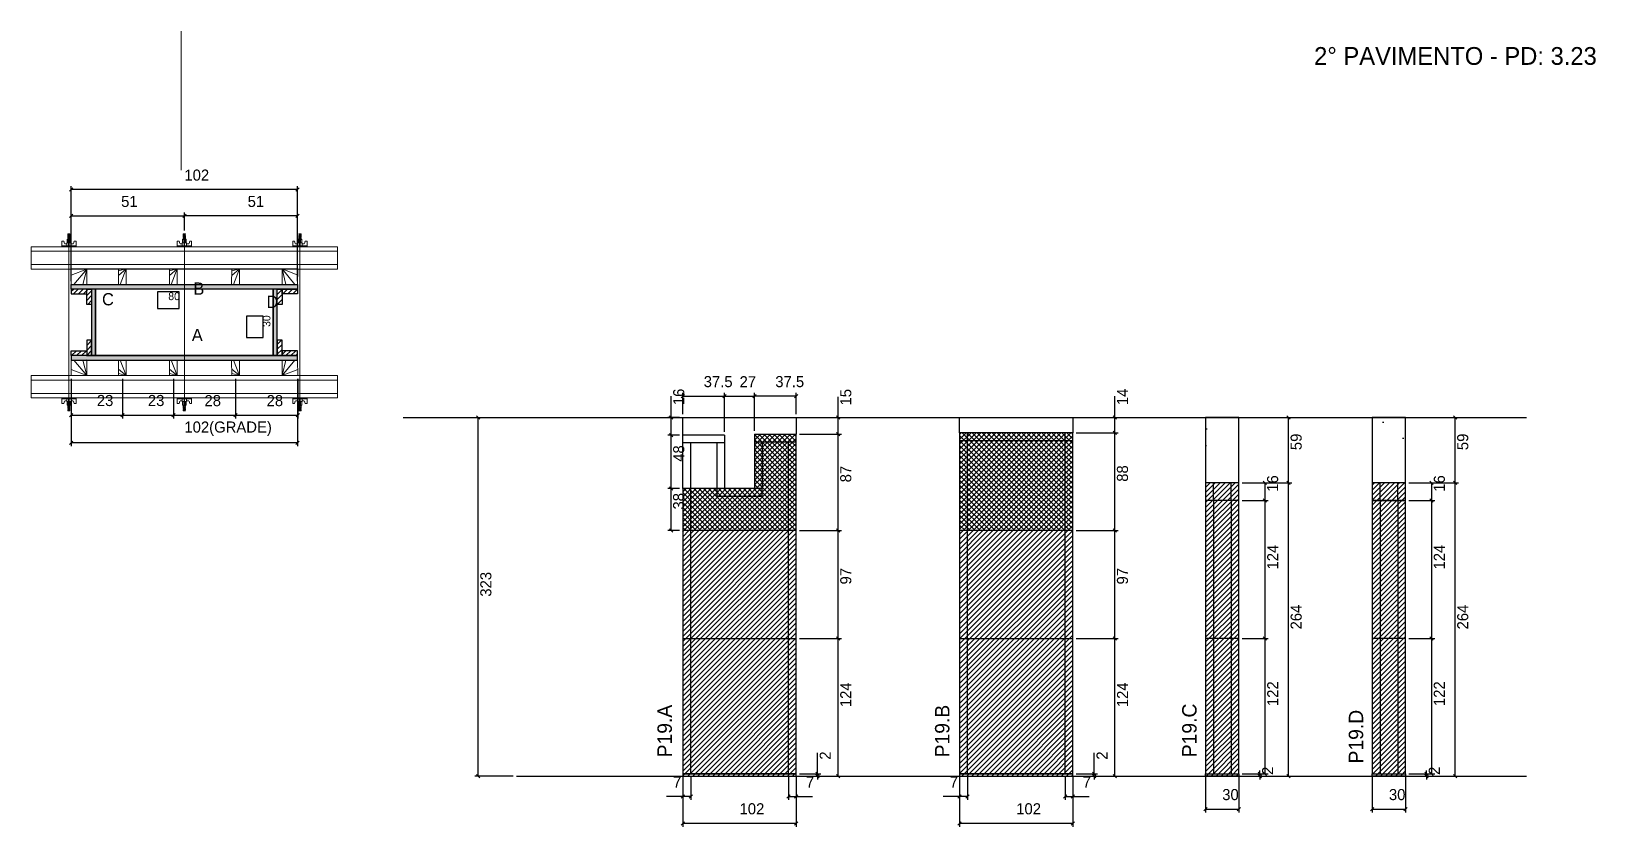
# Model space of a CAD drawing. Header units: metres. Extents: x 6638 to 8047, y 7341 to 8057.
import ezdxf

# ---------------------------------------------------------------- set-up
doc = ezdxf.new("R2010")
doc.units = ezdxf.units.M
for name, color, linetype in [('CHAPA', 7, 'Continuous'), ('COTA', 7, 'Continuous'), ('Hachura', 7, 'Continuous'), ('Madeira', 7, 'Continuous'), ('NIVEL 2° PAV.', 7, 'Continuous'), ('NOMENCLATURA', 7, 'Continuous'), ('Nível', 7, 'Continuous'), ('Painéis', 7, 'Continuous'), ('Perfil Metálico', 7, 'Continuous'), ('SARR_2.2x7', 7, 'Continuous'), ('SARRAFO', 7, 'Continuous'), ('Texto Seção', 7, 'Continuous'), ('TEXTO_GERAL', 7, 'Continuous')]:
    doc.layers.add(name, color=color, linetype=linetype)

msp = doc.modelspace()

# ---------------------------------------------------------------- hatches: boundary and pattern name
at = {"layer": 'COTA'}
h = msp.add_hatch(dxfattribs=at)
h.set_pattern_fill('AR-CONC')
h.paths.add_polyline_path([(7327, 7694.6), (7327, 7709.6), (7225, 7709.6), (7225, 7693.6), (7262.5, 7693.6), (7262.5, 7645.6), (7289.5, 7645.6), (7289.5, 7694.6), (7327, 7694.6)])
h = msp.add_hatch(dxfattribs=at)
h.set_pattern_fill('AR-CONC')
h.paths.add_polyline_path([(7695.9, 7650.6), (7725.9, 7650.6), (7725.9, 7709.6), (7695.9, 7709.6), (7695.9, 7650.6)])
h = msp.add_hatch(dxfattribs=at)
h.set_pattern_fill('AR-CONC')
h.paths.add_polyline_path([(7846.1, 7650.6), (7876.1, 7650.6), (7876.1, 7709.6), (7846.1, 7709.6), (7846.1, 7650.6)])
at = {"layer": 'Hachura'}
h = msp.add_hatch(color=7, dxfattribs=at)
h.dxf.hatch_style = 1
h.paths.add_polyline_path([(6673.8, 7825.2), (6673.8, 7829.2), (6877.8, 7829.2), (6877.8, 7825.2), (6673.8, 7825.2)])
h = msp.add_hatch(color=7, dxfattribs=at)
h.dxf.hatch_style = 1
h.paths.add_polyline_path([(6673.8, 7825.2), (6673.8, 7829.2), (6877.8, 7829.2), (6877.8, 7825.2), (6673.8, 7825.2)])
h = msp.add_hatch(dxfattribs=at)
h.set_pattern_fill('ANSI31')
h.paths.add_polyline_path([(6687.8, 7825.2), (6687.8, 7820.8), (6673.8, 7820.8), (6673.8, 7825.2), (6687.8, 7825.2)])
h = msp.add_hatch(dxfattribs=at)
h.set_pattern_fill('ANSI31')
h.paths.add_polyline_path([(6692.2, 7825.2), (6687.8, 7825.2), (6687.8, 7811.2), (6692.2, 7811.2), (6692.2, 7825.2)])
h = msp.add_hatch(color=7, dxfattribs=at)
h.dxf.hatch_style = 1
h.paths.add_polyline_path([(6695.8, 7825.2), (6692.2, 7825.2), (6692.2, 7765.2), (6695.8, 7765.2), (6695.8, 7825.2)])
h = msp.add_hatch(color=7, dxfattribs=at)
h.dxf.hatch_style = 1
h.paths.add_polyline_path([(6695.8, 7825.2), (6692.2, 7825.2), (6692.2, 7765.2), (6695.8, 7765.2), (6695.8, 7825.2)])
h = msp.add_hatch(color=7, dxfattribs=at)
h.dxf.hatch_style = 1
h.paths.add_polyline_path([(6859.4, 7825.2), (6855.8, 7825.2), (6855.8, 7765.2), (6859.4, 7765.2), (6859.4, 7825.2)])
h = msp.add_hatch(color=7, dxfattribs=at)
h.dxf.hatch_style = 1
h.paths.add_polyline_path([(6859.4, 7825.2), (6855.8, 7825.2), (6855.8, 7765.2), (6859.4, 7765.2), (6859.4, 7825.2)])
h = msp.add_hatch(dxfattribs=at)
h.set_pattern_fill('ANSI31')
h.paths.add_polyline_path([(6863.8, 7825.2), (6859.4, 7825.2), (6859.4, 7811.2), (6863.8, 7811.2), (6863.8, 7825.2)])
h = msp.add_hatch(dxfattribs=at)
h.set_pattern_fill('ANSI31')
h.paths.add_polyline_path([(6863.8, 7825.2), (6863.8, 7820.8), (6877.8, 7820.8), (6877.8, 7825.2), (6863.8, 7825.2)])
h = msp.add_hatch(dxfattribs=at)
h.set_pattern_fill('ANSI31')
h.paths.add_polyline_path([(6687.8, 7765.2), (6687.8, 7769.6), (6673.8, 7769.6), (6673.8, 7765.2), (6687.8, 7765.2)])
h = msp.add_hatch(dxfattribs=at)
h.set_pattern_fill('ANSI31')
h.paths.add_polyline_path([(6692.2, 7765.2), (6687.8, 7765.2), (6687.8, 7779.2), (6692.2, 7779.2), (6692.2, 7765.2)])
h = msp.add_hatch(dxfattribs=at)
h.set_pattern_fill('ANSI31')
h.paths.add_polyline_path([(6863.8, 7765.2), (6859.4, 7765.2), (6859.4, 7779.2), (6863.8, 7779.2), (6863.8, 7765.2)])
h = msp.add_hatch(dxfattribs=at)
h.set_pattern_fill('ANSI31')
h.paths.add_polyline_path([(6863.8, 7765.2), (6863.8, 7769.6), (6877.8, 7769.6), (6877.8, 7765.2), (6863.8, 7765.2)])
h = msp.add_hatch(color=7, dxfattribs=at)
h.dxf.hatch_style = 1
h.paths.add_polyline_path([(6673.8, 7765.2), (6673.8, 7761.2), (6877.8, 7761.2), (6877.8, 7765.2), (6673.8, 7765.2)])
h = msp.add_hatch(color=7, dxfattribs=at)
h.dxf.hatch_style = 1
h.paths.add_polyline_path([(6673.8, 7765.2), (6673.8, 7761.2), (6877.8, 7761.2), (6877.8, 7765.2), (6673.8, 7765.2)])
h = msp.add_hatch(dxfattribs=at)
h.set_pattern_fill('ANSI37')
h.paths.add_polyline_path([(7289.5, 7645.6), (7225, 7645.6), (7225, 7607.6), (7327, 7607.6), (7327, 7694.6), (7289.5, 7694.6), (7289.5, 7645.6)])
h = msp.add_hatch(dxfattribs=at)
h.set_pattern_fill('ANSI37')
h.paths.add_polyline_path([(7576.3, 7695.6), (7474.3, 7695.6), (7474.3, 7607.6), (7576.3, 7607.6), (7576.3, 7695.6)])
h = msp.add_hatch(dxfattribs=at)
h.set_pattern_fill('ANSI31')
h.paths.add_polyline_path([(7725.9, 7386.6), (7725.9, 7650.6), (7695.9, 7650.6), (7695.9, 7386.6), (7725.9, 7386.6)])
h = msp.add_hatch(dxfattribs=at)
h.set_pattern_fill('ANSI31')
h.paths.add_polyline_path([(7876.1, 7386.6), (7876.1, 7650.6), (7846.1, 7650.6), (7846.1, 7386.6), (7876.1, 7386.6)])
h = msp.add_hatch(dxfattribs=at)
h.set_pattern_fill('ANSI31')
h.paths.add_polyline_path([(7327, 7386.6), (7327, 7607.6), (7225, 7607.6), (7225, 7386.6), (7327, 7386.6)])
h = msp.add_hatch(dxfattribs=at)
h.set_pattern_fill('ANSI31')
h.paths.add_polyline_path([(7576.3, 7386.6), (7576.3, 7607.6), (7474.3, 7607.6), (7474.3, 7386.6), (7576.3, 7386.6)])

# ---------------------------------------------------------------- linework, layer by layer
at = {"layer": 'CHAPA', "color": 1, "lineweight": 25}
for points in [[(6673.8, 7825.2), (6673.8, 7829.2), (6877.8, 7829.2), (6877.8, 7825.2)], [(6673.8, 7825.2), (6673.8, 7829.2), (6877.8, 7829.2), (6877.8, 7825.2)], [(6695.8, 7825.2), (6692.2, 7825.2), (6692.2, 7765.2), (6695.8, 7765.2)], [(6695.8, 7825.2), (6692.2, 7825.2), (6692.2, 7765.2), (6695.8, 7765.2)], [(6859.4, 7825.2), (6855.8, 7825.2), (6855.8, 7765.2), (6859.4, 7765.2)], [(6859.4, 7825.2), (6855.8, 7825.2), (6855.8, 7765.2), (6859.4, 7765.2)], [(6673.8, 7765.2), (6673.8, 7761.2), (6877.8, 7761.2), (6877.8, 7765.2)], [(6673.8, 7765.2), (6673.8, 7761.2), (6877.8, 7761.2), (6877.8, 7765.2)]]:
    msp.add_lwpolyline(points, close=True, dxfattribs=at)
at = {"layer": 'COTA', "color": 0, "lineweight": 25}
for p, q in [((6675.3, 7916.2), (6672.3, 7913.2)), ((6876.3, 7913.2), (6879.3, 7916.2)), ((6675.3, 7892.5), (6672.3, 7889.5)), ((6777.3, 7892.5), (6774.3, 7889.5)), ((6774.3, 7889.5), (6777.3, 7892.5)), ((6876.3, 7889.5), (6879.3, 7892.5)), ((7226.5, 7730.1), (7223.5, 7727.1)), ((7261, 7727.1), (7264, 7730.1)), ((7264, 7730.1), (7261, 7727.1)), ((7291, 7730.1), (7288, 7727.1)), ((7288, 7727.1), (7291, 7730.1)), ((7325.5, 7727.1), (7328.5, 7730.1)), ((6675.4, 7713.1), (6672.4, 7710.1)), ((6718.4, 7710.1), (6721.4, 7713.1)), ((6721.4, 7713.1), (6718.4, 7710.1)), ((6764.4, 7710.1), (6767.4, 7713.1)), ((6767.4, 7713.1), (6764.4, 7710.1)), ((6820.4, 7710.1), (6823.4, 7713.1)), ((6823.4, 7713.1), (6820.4, 7710.1)), ((6876.4, 7710.1), (6879.4, 7713.1)), ((7215.8, 7708.1), (7212.8, 7711.1)), ((7366.3, 7708.1), (7363.3, 7711.1)), ((7615.6, 7708.1), (7612.6, 7711.1)), ((7772.1, 7708.1), (7769.1, 7711.1)), ((7922.2, 7708.1), (7919.2, 7711.1)), ((7615.6, 7694.1), (7612.6, 7697.1)), ((7612.6, 7697.1), (7615.6, 7694.1)), ((6675.3, 7688.2), (6672.3, 7685.2)), ((6876.3, 7685.2), (6879.3, 7688.2)), ((7215.8, 7692.1), (7212.8, 7695.1)), ((7212.8, 7695.1), (7215.8, 7692.1)), ((7363.3, 7696.1), (7366.3, 7693.1)), ((7366.3, 7693.1), (7363.3, 7696.1)), ((7215.8, 7644.1), (7212.8, 7647.1)), ((7212.8, 7647.1), (7215.8, 7644.1)), ((7750.9, 7649.1), (7747.9, 7652.1)), ((7772.1, 7649.1), (7769.1, 7652.1)), ((7769.1, 7652.1), (7772.1, 7649.1)), ((7901.1, 7649.1), (7898.1, 7652.1)), ((7922.2, 7649.1), (7919.2, 7652.1)), ((7919.2, 7652.1), (7922.2, 7649.1)), ((7750.9, 7633.1), (7747.9, 7636.1)), ((7747.9, 7636.1), (7750.9, 7633.1)), ((7901.1, 7633.1), (7898.1, 7636.1)), ((7898.1, 7636.1), (7901.1, 7633.1)), ((7212.8, 7609.1), (7215.8, 7606.1)), ((7366.3, 7606.1), (7363.3, 7609.1)), ((7363.3, 7609.1), (7366.3, 7606.1)), ((7615.6, 7606.1), (7612.6, 7609.1)), ((7612.6, 7609.1), (7615.6, 7606.1)), ((7363.3, 7512.1), (7366.3, 7509.1)), ((7366.3, 7509.1), (7363.3, 7512.1)), ((7612.6, 7512.1), (7615.6, 7509.1)), ((7615.6, 7509.1), (7612.6, 7512.1)), ((7747.9, 7512.1), (7750.9, 7509.1)), ((7750.9, 7509.1), (7747.9, 7512.1)), ((7898.1, 7512.1), (7901.1, 7509.1)), ((7901.1, 7509.1), (7898.1, 7512.1)), ((7344.7, 7390.1), (7347.7, 7387.1)), ((7347.7, 7385.1), (7344.7, 7388.1)), ((7363.3, 7388.1), (7366.3, 7385.1)), ((7594.1, 7390.1), (7597.1, 7387.1)), ((7597.1, 7385.1), (7594.1, 7388.1)), ((7612.6, 7388.1), (7615.6, 7385.1)), ((7743.3, 7390.1), (7746.3, 7387.1)), ((7746.3, 7385.1), (7743.3, 7388.1)), ((7747.9, 7390.1), (7750.9, 7387.1)), ((7769.1, 7388.1), (7772.1, 7385.1)), ((7893.5, 7390.1), (7896.5, 7387.1)), ((7896.5, 7385.1), (7893.5, 7388.1)), ((7898.1, 7390.1), (7901.1, 7387.1)), ((7919.2, 7388.1), (7922.2, 7385.1)), ((7226.5, 7369.6), (7223.5, 7366.6)), ((7230.5, 7366.6), (7233.5, 7369.6)), ((7321.5, 7369.6), (7318.5, 7366.6)), ((7325.5, 7366.6), (7328.5, 7369.6)), ((7475.8, 7369.6), (7472.8, 7366.6)), ((7479.8, 7366.6), (7482.8, 7369.6)), ((7570.8, 7369.6), (7567.8, 7366.6)), ((7574.8, 7366.6), (7577.8, 7369.6)), ((7697.4, 7358.2), (7694.4, 7355.2)), ((7724.4, 7355.2), (7727.4, 7358.2)), ((7847.6, 7358.2), (7844.6, 7355.2)), ((7874.6, 7355.2), (7877.6, 7358.2)), ((7226.5, 7345.5), (7223.5, 7342.5)), ((7325.5, 7342.5), (7328.5, 7345.5)), ((7475.8, 7345.5), (7472.8, 7342.5)), ((7574.8, 7342.5), (7577.8, 7345.5))]:
    msp.add_line(p, q, dxfattribs=at)
at = {"layer": 'COTA', "color": 241, "lineweight": 25}
for p, q in [((6673.8, 7832.2), (6673.8, 7917.7)), ((6877.8, 7914.7), (6673.8, 7914.7)), ((6877.8, 7832.2), (6877.8, 7917.7)), ((6673.8, 7866.2), (6673.8, 7894)), ((6775.8, 7878), (6775.8, 7894)), ((6775.8, 7878), (6775.8, 7894)), ((6877.8, 7866.2), (6877.8, 7894)), ((6673.8, 7891), (6775.8, 7891)), ((6877.8, 7891), (6775.8, 7891)), ((6673.8, 7744.2), (6673.8, 7683.7)), ((6673.9, 7744.2), (6673.9, 7708.6)), ((6719.9, 7744.2), (6719.9, 7708.6)), ((6719.9, 7744.2), (6719.9, 7708.6)), ((6765.9, 7744.2), (6765.9, 7708.6)), ((6765.9, 7744.2), (6765.9, 7708.6)), ((6821.9, 7744.2), (6821.9, 7708.6)), ((6821.9, 7744.2), (6821.9, 7708.6)), ((6877.8, 7744.2), (6877.8, 7683.7)), ((6877.9, 7744.2), (6877.9, 7708.6)), ((6673.9, 7711.6), (6719.9, 7711.6)), ((6719.9, 7711.6), (6765.9, 7711.6)), ((6765.9, 7711.6), (6821.9, 7711.6)), ((6821.9, 7711.6), (6877.9, 7711.6)), ((7225, 7693.6), (7225, 7709.6)), ((7225, 7709.6), (7327, 7709.6)), ((7327, 7709.6), (7327, 7694.6)), ((7474.3, 7695.6), (7474.3, 7709.6)), ((7474.3, 7709.6), (7576.3, 7709.6)), ((7576.3, 7709.6), (7576.3, 7695.6)), ((6877.8, 7686.7), (6673.8, 7686.7))]:
    msp.add_line(p, q, dxfattribs=at)
at = {"layer": 'COTA', "color": 180, "lineweight": 25}
for p, q in [((6771, 7822.7), (6751.6, 7822.7)), ((6751.6, 7822.7), (6751.6, 7807.7)), ((6771, 7807.7), (6771, 7822.7)), ((6751.6, 7807.7), (6771, 7807.7)), ((6846.8, 7800.8), (6831.8, 7800.8)), ((6831.8, 7800.8), (6831.8, 7781.4)), ((6846.8, 7781.4), (6846.8, 7800.8)), ((6831.8, 7781.4), (6846.8, 7781.4))]:
    msp.add_line(p, q, dxfattribs=at)
at = {"layer": 'COTA', "color": 4, "lineweight": 25}
for p, q in [((7214.3, 7709.6), (7214.3, 7728.6)), ((7225, 7712.6), (7225, 7731.6)), ((7225, 7728.6), (7262.5, 7728.6)), ((7262.5, 7696.6), (7262.5, 7731.6)), ((7262.5, 7696.6), (7262.5, 7731.6)), ((7262.5, 7728.6), (7289.5, 7728.6)), ((7289.5, 7697.6), (7289.5, 7731.6)), ((7289.5, 7697.6), (7289.5, 7731.6)), ((7327, 7728.6), (7289.5, 7728.6)), ((7327, 7712.6), (7327, 7731.6)), ((7364.8, 7709.6), (7364.8, 7728)), ((7614.1, 7709.6), (7614.1, 7728.7)), ((7222, 7709.6), (7211.3, 7709.6)), ((7214.3, 7693.6), (7214.3, 7709.6)), ((7330, 7709.6), (7367.8, 7709.6)), ((7364.8, 7694.6), (7364.8, 7709.6)), ((7579.3, 7709.6), (7617.1, 7709.6)), ((7614.1, 7695.6), (7614.1, 7709.6)), ((7728.9, 7709.6), (7773.6, 7709.6)), ((7770.6, 7650.6), (7770.6, 7709.6)), ((7879.1, 7709.6), (7923.7, 7709.6)), ((7920.7, 7650.6), (7920.7, 7709.6)), ((7222, 7693.6), (7211.3, 7693.6)), ((7222, 7693.6), (7211.3, 7693.6)), ((7214.3, 7645.6), (7214.3, 7693.6)), ((7330, 7694.6), (7367.8, 7694.6)), ((7330, 7694.6), (7367.8, 7694.6)), ((7364.8, 7607.6), (7364.8, 7694.6)), ((7579.3, 7695.6), (7617.1, 7695.6)), ((7579.3, 7695.6), (7617.1, 7695.6)), ((7614.1, 7607.6), (7614.1, 7695.6)), ((7222, 7645.6), (7211.3, 7645.6)), ((7222, 7645.6), (7211.3, 7645.6)), ((7214.3, 7607.6), (7214.3, 7645.6)), ((7728.9, 7650.6), (7773.6, 7650.6)), ((7728.9, 7650.6), (7752.4, 7650.6)), ((7728.9, 7650.6), (7773.6, 7650.6)), ((7749.4, 7650.6), (7749.4, 7634.6)), ((7770.6, 7386.6), (7770.6, 7650.6)), ((7879.1, 7650.6), (7923.7, 7650.6)), ((7879.1, 7650.6), (7902.6, 7650.6)), ((7879.1, 7650.6), (7923.7, 7650.6)), ((7899.6, 7650.6), (7899.6, 7634.6)), ((7920.7, 7386.6), (7920.7, 7650.6)), ((7728.9, 7634.6), (7752.4, 7634.6)), ((7728.9, 7634.6), (7752.4, 7634.6)), ((7749.4, 7634.6), (7749.4, 7510.6)), ((7879.1, 7634.6), (7902.6, 7634.6)), ((7879.1, 7634.6), (7902.6, 7634.6)), ((7899.6, 7634.6), (7899.6, 7510.6)), ((7222, 7607.6), (7211.3, 7607.6)), ((7330, 7607.6), (7367.8, 7607.6)), ((7330, 7607.6), (7367.8, 7607.6)), ((7364.8, 7510.6), (7364.8, 7607.6)), ((7579.3, 7607.6), (7617.1, 7607.6)), ((7579.3, 7607.6), (7617.1, 7607.6)), ((7614.1, 7510.6), (7614.1, 7607.6)), ((7330, 7510.6), (7367.8, 7510.6)), ((7330, 7510.6), (7367.8, 7510.6)), ((7364.8, 7386.6), (7364.8, 7510.6)), ((7579.3, 7510.6), (7617.1, 7510.6)), ((7579.3, 7510.6), (7617.1, 7510.6)), ((7614.1, 7386.6), (7614.1, 7510.6)), ((7728.9, 7510.6), (7752.4, 7510.6)), ((7728.9, 7510.6), (7752.4, 7510.6)), ((7749.4, 7510.6), (7749.4, 7388.6)), ((7879.1, 7510.6), (7902.6, 7510.6)), ((7879.1, 7510.6), (7902.6, 7510.6)), ((7899.6, 7510.6), (7899.6, 7388.6)), ((7346.2, 7388.6), (7346.2, 7407.4)), ((7595.6, 7388.6), (7595.6, 7407.4)), ((7330, 7388.6), (7349.2, 7388.6)), ((7330, 7386.6), (7349.2, 7386.6)), ((7330, 7386.6), (7367.8, 7386.6)), ((7346.2, 7386.6), (7346.2, 7388.6)), ((7346.2, 7386.6), (7346.2, 7383.6)), ((7579.3, 7388.6), (7598.6, 7388.6)), ((7579.3, 7386.6), (7598.6, 7386.6)), ((7579.3, 7386.6), (7617.1, 7386.6)), ((7595.6, 7386.6), (7595.6, 7388.6)), ((7595.6, 7386.6), (7595.6, 7383.6)), ((7728.9, 7388.6), (7747.8, 7388.6)), ((7728.9, 7388.6), (7752.4, 7388.6)), ((7728.9, 7386.6), (7747.8, 7386.6)), ((7728.9, 7386.6), (7773.6, 7386.6)), ((7744.8, 7388.6), (7744.8, 7391.6)), ((7744.8, 7386.6), (7744.8, 7388.6)), ((7744.8, 7386.6), (7744.8, 7383.6)), ((7879.1, 7388.6), (7898, 7388.6)), ((7879.1, 7388.6), (7902.6, 7388.6)), ((7879.1, 7386.6), (7898, 7386.6)), ((7879.1, 7386.6), (7923.7, 7386.6)), ((7895, 7388.6), (7895, 7391.6)), ((7895, 7386.6), (7895, 7388.6)), ((7895, 7386.6), (7895, 7383.6)), ((7225, 7385.6), (7225, 7341)), ((7225, 7383.6), (7225, 7365.1)), ((7232, 7385.6), (7232, 7365.1)), ((7320, 7385.6), (7320, 7365.1)), ((7327, 7385.6), (7327, 7341)), ((7327, 7383.6), (7327, 7365.1)), ((7474.3, 7385.6), (7474.3, 7341)), ((7474.3, 7383.6), (7474.3, 7365.1)), ((7481.3, 7385.6), (7481.3, 7365.1)), ((7569.3, 7385.6), (7569.3, 7365.1)), ((7576.3, 7385.6), (7576.3, 7341)), ((7576.3, 7383.6), (7576.3, 7365.1)), ((7695.9, 7385.6), (7695.9, 7353.7)), ((7725.9, 7385.6), (7725.9, 7353.7)), ((7846.1, 7385.6), (7846.1, 7353.7)), ((7876.1, 7385.6), (7876.1, 7353.7)), ((7225, 7368.1), (7210.2, 7368.1)), ((7232, 7368.1), (7225, 7368.1)), ((7320, 7368.1), (7327, 7368.1)), ((7327, 7368.1), (7341.7, 7368.1)), ((7474.3, 7368.1), (7459.6, 7368.1)), ((7481.3, 7368.1), (7474.3, 7368.1)), ((7569.3, 7368.1), (7576.3, 7368.1)), ((7576.3, 7368.1), (7591, 7368.1)), ((7327, 7344), (7225, 7344)), ((7576.3, 7344), (7474.3, 7344)), ((7695.9, 7356.7), (7725.9, 7356.7)), ((7846.1, 7356.7), (7876.1, 7356.7))]:
    msp.add_line(p, q, dxfattribs=at)
at = {"layer": 'COTA', "color": 241, "lineweight": 25}
for points in [[(7725.9, 7650.6), (7725.9, 7709.6), (7695.9, 7709.6), (7695.9, 7650.6)], [(7876.1, 7650.6), (7876.1, 7709.6), (7846.1, 7709.6), (7846.1, 7650.6)]]:
    msp.add_lwpolyline(points, dxfattribs=at)
at = {"layer": 'Hachura', "color": 0, "lineweight": 9}
for p, q in [((6665.4, 7863.2), (6665.4, 7868.4)), ((6665.4, 7868.4), (6667.1, 7868.4)), ((6667.1, 7868.4), (6667.7, 7866.2)), ((6668, 7866), (6669.9, 7866)), ((6669.9, 7866.7), (6673.8, 7866.7)), ((6669.9, 7864.2), (6669.9, 7866.7)), ((6673.5, 7870), (6670.2, 7870)), ((6670.2, 7870), (6670.2, 7866.7)), ((6673.5, 7869.9), (6670.2, 7869.9)), ((6670.7, 7874.3), (6672.9, 7873.2)), ((6672.8, 7873), (6670.7, 7874.1)), ((6670.7, 7873.2), (6672.9, 7872.1)), ((6672.8, 7871.8), (6670.7, 7872.9)), ((6670.7, 7872), (6672.9, 7870.9)), ((6672.8, 7870.7), (6670.7, 7871.8)), ((6672, 7870), (6670.7, 7870.6)), ((6670.8, 7874.7), (6671.1, 7875)), ((6670.8, 7874.4), (6670.8, 7874.7)), ((6672.7, 7874.7), (6670.8, 7874.7)), ((6670.8, 7874.4), (6672.7, 7873.4)), ((6670.8, 7874.4), (6672.7, 7873.4)), ((6670.8, 7873.2), (6670.8, 7873.9)), ((6672.7, 7872.9), (6670.8, 7873.9)), ((6670.8, 7873.2), (6672.7, 7872.3)), ((6670.8, 7872.1), (6670.8, 7872.7)), ((6672.7, 7871.8), (6670.8, 7872.7)), ((6670.8, 7872.5), (6670.8, 7872.7)), ((6670.8, 7872.1), (6672.7, 7871.1)), ((6670.8, 7870.9), (6670.8, 7871.6)), ((6672.7, 7870.6), (6670.8, 7871.6)), ((6670.8, 7870.9), (6672.7, 7870)), ((6671.7, 7870), (6670.8, 7870.4)), ((6670.8, 7870), (6670.8, 7870.4)), ((6671.1, 7875), (6672.4, 7875)), ((6671.2, 7870), (6671.2, 7866.7)), ((6672.7, 7874.1), (6671.5, 7874.7)), ((6671.5, 7864.2), (6671.5, 7866.2)), ((6672.8, 7874.2), (6671.7, 7874.7)), ((6672, 7866.2), (6672, 7864.2)), ((6672.2, 7874.7), (6672.9, 7874.4)), ((6672.7, 7874.7), (6672.4, 7875)), ((6672.5, 7874.7), (6672.7, 7874.6)), ((6672.7, 7874.1), (6672.7, 7873.4)), ((6672.7, 7872.3), (6672.7, 7872.9)), ((6672.7, 7871.6), (6672.7, 7871.8)), ((6672.7, 7871.6), (6672.7, 7871.1)), ((6672.7, 7870.6), (6672.7, 7870)), ((6672.7, 7870), (6672.7, 7866.7)), ((6673.5, 7866.7), (6673.5, 7870)), ((6673.8, 7866.7), (6673.5, 7866.7)), ((6673.8, 7866.7), (6673.5, 7866.7)), ((6673.8, 7866.7), (6673.8, 7864.2)), ((6675.7, 7866), (6673.8, 7866)), ((6676.6, 7868.4), (6676, 7866.2)), ((6678.3, 7868.4), (6676.6, 7868.4)), ((6678.3, 7864.2), (6678.3, 7868.4)), ((6769.4, 7863.2), (6769.4, 7868.4)), ((6769.4, 7868.4), (6771.1, 7868.4)), ((6771.1, 7868.4), (6771.7, 7866.2)), ((6772, 7866), (6773.9, 7866)), ((6773.9, 7866.7), (6777.8, 7866.7)), ((6773.9, 7864.2), (6773.9, 7866.7)), ((6777.5, 7870), (6774.2, 7870)), ((6774.2, 7870), (6774.2, 7866.7)), ((6777.5, 7869.9), (6774.2, 7869.9)), ((6774.7, 7874.3), (6776.9, 7873.2)), ((6776.8, 7873), (6774.7, 7874.1)), ((6774.7, 7873.2), (6776.9, 7872.1)), ((6776.8, 7871.8), (6774.7, 7872.9)), ((6774.7, 7872), (6776.9, 7870.9)), ((6776.8, 7870.7), (6774.7, 7871.8)), ((6776, 7870), (6774.7, 7870.6)), ((6774.8, 7874.7), (6775.1, 7875)), ((6774.8, 7874.4), (6774.8, 7874.7)), ((6776.7, 7874.7), (6774.8, 7874.7)), ((6774.8, 7874.4), (6776.7, 7873.4)), ((6774.8, 7874.4), (6776.7, 7873.4)), ((6774.8, 7873.2), (6774.8, 7873.9)), ((6776.7, 7872.9), (6774.8, 7873.9)), ((6774.8, 7873.2), (6776.7, 7872.3)), ((6774.8, 7872.1), (6774.8, 7872.7)), ((6776.7, 7871.8), (6774.8, 7872.7)), ((6774.8, 7872.5), (6774.8, 7872.7)), ((6774.8, 7872.1), (6776.7, 7871.1)), ((6774.8, 7870.9), (6774.8, 7871.6)), ((6776.7, 7870.6), (6774.8, 7871.6)), ((6774.8, 7870.9), (6776.7, 7870)), ((6775.7, 7870), (6774.8, 7870.4)), ((6774.8, 7870), (6774.8, 7870.4)), ((6775.1, 7875), (6776.4, 7875)), ((6775.2, 7870), (6775.2, 7866.7)), ((6776.7, 7874.1), (6775.5, 7874.7)), ((6775.5, 7864.2), (6775.5, 7866.2)), ((6776.8, 7874.2), (6775.7, 7874.7)), ((6776, 7866.2), (6776, 7864.2)), ((6776.2, 7874.7), (6776.9, 7874.4)), ((6776.7, 7874.7), (6776.4, 7875)), ((6776.5, 7874.7), (6776.7, 7874.6)), ((6776.7, 7874.1), (6776.7, 7873.4)), ((6776.7, 7872.3), (6776.7, 7872.9)), ((6776.7, 7871.6), (6776.7, 7871.8)), ((6776.7, 7871.6), (6776.7, 7871.1)), ((6776.7, 7870.6), (6776.7, 7870)), ((6776.7, 7870), (6776.7, 7866.7)), ((6777.5, 7866.7), (6777.5, 7870)), ((6777.8, 7866.7), (6777.5, 7866.7)), ((6777.8, 7866.7), (6777.5, 7866.7)), ((6777.8, 7866.7), (6777.8, 7864.2)), ((6779.7, 7866), (6777.8, 7866)), ((6780.6, 7868.4), (6780, 7866.2)), ((6782.3, 7868.4), (6780.6, 7868.4)), ((6782.3, 7864.2), (6782.3, 7868.4)), ((6873.4, 7864.2), (6873.4, 7868.4)), ((6873.4, 7868.4), (6875.1, 7868.4)), ((6875.1, 7868.4), (6875.7, 7866.2)), ((6876, 7866), (6877.9, 7866)), ((6881.8, 7866.7), (6877.9, 7866.7)), ((6877.9, 7866.7), (6877.9, 7864.2)), ((6877.9, 7866.7), (6878.2, 7866.7)), ((6877.9, 7866.7), (6878.2, 7866.7)), ((6878.2, 7870), (6881.5, 7870)), ((6878.2, 7866.7), (6878.2, 7870)), ((6878.2, 7869.9), (6881.5, 7869.9)), ((6879.5, 7874.7), (6878.8, 7874.4)), ((6878.8, 7874.2), (6880, 7874.7)), ((6880.9, 7874.3), (6878.8, 7873.2)), ((6878.8, 7873), (6881, 7874.1)), ((6880.9, 7873.2), (6878.8, 7872.1)), ((6878.8, 7871.8), (6881, 7872.9)), ((6880.9, 7872), (6878.8, 7870.9)), ((6878.8, 7870.7), (6881, 7871.8)), ((6878.9, 7874.7), (6879.3, 7875)), ((6879.2, 7874.7), (6878.9, 7874.6)), ((6878.9, 7874.1), (6880.2, 7874.7)), ((6878.9, 7874.7), (6880.9, 7874.7)), ((6880.9, 7874.4), (6878.9, 7873.4)), ((6880.9, 7874.4), (6878.9, 7873.4)), ((6878.9, 7874.1), (6878.9, 7873.4)), ((6878.9, 7872.9), (6880.9, 7873.9)), ((6880.9, 7873.2), (6878.9, 7872.3)), ((6878.9, 7872.3), (6878.9, 7872.9)), ((6878.9, 7871.8), (6880.9, 7872.7)), ((6880.9, 7872.1), (6878.9, 7871.1)), ((6878.9, 7871.6), (6878.9, 7871.8)), ((6878.9, 7871.6), (6878.9, 7871.1)), ((6878.9, 7870.6), (6880.9, 7871.6)), ((6880.9, 7870.9), (6878.9, 7870)), ((6878.9, 7870.6), (6878.9, 7870)), ((6878.9, 7870), (6878.9, 7866.7)), ((6880.6, 7875), (6879.3, 7875)), ((6879.6, 7866.2), (6879.6, 7864.2)), ((6879.7, 7870), (6881, 7870.6)), ((6880, 7870), (6880.9, 7870.4)), ((6880.2, 7864.2), (6880.2, 7866.2)), ((6880.5, 7870), (6880.5, 7866.7)), ((6880.9, 7874.7), (6880.6, 7875)), ((6880.9, 7874.4), (6880.9, 7874.7)), ((6880.9, 7873.2), (6880.9, 7873.9)), ((6880.9, 7872.1), (6880.9, 7872.7)), ((6880.9, 7872.5), (6880.9, 7872.7)), ((6880.9, 7870.9), (6880.9, 7871.6)), ((6880.9, 7870), (6880.9, 7870.4)), ((6881.5, 7870), (6881.5, 7866.7)), ((6881.8, 7864.2), (6881.8, 7866.7)), ((6883.7, 7866), (6881.8, 7866)), ((6884.6, 7868.4), (6884, 7866.2)), ((6886.3, 7868.4), (6884.6, 7868.4)), ((6886.3, 7863.2), (6886.3, 7868.4)), ((6665.4, 7864.2), (6678.3, 7864.2)), ((6665.4, 7864.2), (6670.6, 7864.2)), ((6678.3, 7863.2), (6665.4, 7863.2)), ((6665.5, 7864.2), (6665.5, 7863.2)), ((6665.7, 7864.2), (6665.7, 7863.2)), ((6666.1, 7864.2), (6666.1, 7863.2)), ((6666.5, 7864.2), (6666.5, 7863.2)), ((6667.4, 7864.2), (6667.4, 7863.2)), ((6668.8, 7864.2), (6668.8, 7863.2)), ((6677.3, 7863.2), (6669.5, 7863.2)), ((6671.8, 7864.2), (6669.9, 7864.2)), ((6670.6, 7864.2), (6671.2, 7864.2)), ((6670.9, 7863.8), (6670.9, 7864)), ((6670.9, 7863.4), (6670.9, 7863.8)), ((6671.8, 7864.2), (6671.8, 7863.2)), ((6672.8, 7864), (6672.8, 7863.6)), ((6674.9, 7864.2), (6674.9, 7863.2)), ((6676.3, 7864.2), (6676.3, 7863.2)), ((6677.1, 7864.2), (6677.1, 7863.2)), ((6677.6, 7864.2), (6677.6, 7863.2)), ((6677.9, 7864.2), (6677.9, 7863.2)), ((6678.2, 7864.2), (6678.2, 7863.2)), ((6678.3, 7864.2), (6678.3, 7863.2)), ((6769.4, 7864.2), (6782.3, 7864.2)), ((6769.4, 7864.2), (6774.6, 7864.2)), ((6782.3, 7863.2), (6769.4, 7863.2)), ((6769.5, 7864.2), (6769.5, 7863.2)), ((6769.7, 7864.2), (6769.7, 7863.2)), ((6770.1, 7864.2), (6770.1, 7863.2)), ((6770.5, 7864.2), (6770.5, 7863.2)), ((6771.4, 7864.2), (6771.4, 7863.2)), ((6772.8, 7864.2), (6772.8, 7863.2)), ((6781.3, 7863.2), (6773.5, 7863.2)), ((6775.8, 7864.2), (6773.9, 7864.2)), ((6774.6, 7864.2), (6775.2, 7864.2)), ((6774.9, 7863.8), (6774.9, 7864)), ((6774.9, 7863.4), (6774.9, 7863.8)), ((6775.8, 7864.2), (6775.8, 7863.2)), ((6776.8, 7864), (6776.8, 7863.6)), ((6778.9, 7864.2), (6778.9, 7863.2)), ((6780.3, 7864.2), (6780.3, 7863.2)), ((6781.1, 7864.2), (6781.1, 7863.2)), ((6781.6, 7864.2), (6781.6, 7863.2)), ((6781.9, 7864.2), (6781.9, 7863.2)), ((6782.2, 7864.2), (6782.2, 7863.2)), ((6782.3, 7864.2), (6782.3, 7863.2)), ((6886.3, 7864.2), (6873.4, 7864.2)), ((6873.4, 7864.2), (6873.4, 7863.2)), ((6873.4, 7863.2), (6886.3, 7863.2)), ((6873.5, 7864.2), (6873.5, 7863.2)), ((6873.7, 7864.2), (6873.7, 7863.2)), ((6874.1, 7864.2), (6874.1, 7863.2)), ((6874.3, 7863.2), (6882.2, 7863.2)), ((6874.5, 7864.2), (6874.5, 7863.2)), ((6875.4, 7864.2), (6875.4, 7863.2)), ((6876.8, 7864.2), (6876.8, 7863.2)), ((6878.9, 7864), (6878.9, 7863.6)), ((6879.8, 7864.2), (6881.8, 7864.2)), ((6879.9, 7864.2), (6879.9, 7863.2)), ((6881.1, 7864.2), (6880.5, 7864.2)), ((6880.8, 7863.8), (6880.8, 7864)), ((6880.8, 7863.4), (6880.8, 7863.8)), ((6886.3, 7864.2), (6881.1, 7864.2)), ((6882.9, 7864.2), (6882.9, 7863.2)), ((6884.3, 7864.2), (6884.3, 7863.2)), ((6885.1, 7864.2), (6885.1, 7863.2)), ((6885.6, 7864.2), (6885.6, 7863.2)), ((6885.9, 7864.2), (6885.9, 7863.2)), ((6886.2, 7864.2), (6886.2, 7863.2)), ((6678.3, 7727.2), (6665.4, 7727.2)), ((6665.4, 7727.2), (6665.4, 7722.1)), ((6665.4, 7726.3), (6678.3, 7726.3)), ((6665.4, 7726.3), (6670.6, 7726.3)), ((6665.5, 7726.3), (6665.5, 7727.3)), ((6665.7, 7726.3), (6665.7, 7727.3)), ((6666.1, 7726.3), (6666.1, 7727.3)), ((6666.5, 7726.3), (6666.5, 7727.3)), ((6667.4, 7726.3), (6667.4, 7727.3)), ((6668, 7724.5), (6669.9, 7724.5)), ((6668.8, 7726.3), (6668.8, 7727.3)), ((6677.3, 7727.2), (6669.5, 7727.2)), ((6671.8, 7726.3), (6669.9, 7726.3)), ((6669.9, 7726.3), (6669.9, 7723.8)), ((6670.6, 7726.3), (6671.2, 7726.3)), ((6670.9, 7727.1), (6670.9, 7726.7)), ((6670.9, 7726.7), (6670.9, 7726.5)), ((6671.5, 7726.3), (6671.5, 7724.3)), ((6671.8, 7726.3), (6671.8, 7727.2)), ((6672, 7724.3), (6672, 7726.3)), ((6672.8, 7726.5), (6672.8, 7726.9)), ((6673.8, 7723.8), (6673.8, 7726.3)), ((6675.7, 7724.5), (6673.8, 7724.5)), ((6674.9, 7726.3), (6674.9, 7727.2)), ((6676.3, 7726.3), (6676.3, 7727.3)), ((6677.1, 7726.3), (6677.1, 7727.3)), ((6677.6, 7726.3), (6677.6, 7727.3)), ((6677.9, 7726.3), (6677.9, 7727.3)), ((6678.2, 7726.3), (6678.2, 7727.3)), ((6678.3, 7726.3), (6678.3, 7727.2)), ((6678.3, 7726.3), (6678.3, 7722.1)), ((6782.3, 7727.2), (6769.4, 7727.2)), ((6769.4, 7727.2), (6769.4, 7722.1)), ((6769.4, 7726.3), (6782.3, 7726.3)), ((6769.4, 7726.3), (6774.6, 7726.3)), ((6769.5, 7726.3), (6769.5, 7727.3)), ((6769.7, 7726.3), (6769.7, 7727.3)), ((6770.1, 7726.3), (6770.1, 7727.3)), ((6770.5, 7726.3), (6770.5, 7727.3)), ((6771.4, 7726.3), (6771.4, 7727.3)), ((6772, 7724.5), (6773.9, 7724.5)), ((6772.8, 7726.3), (6772.8, 7727.3)), ((6781.3, 7727.2), (6773.5, 7727.2)), ((6775.8, 7726.3), (6773.9, 7726.3)), ((6773.9, 7726.3), (6773.9, 7723.8)), ((6774.6, 7726.3), (6775.2, 7726.3)), ((6774.9, 7727.1), (6774.9, 7726.7)), ((6774.9, 7726.7), (6774.9, 7726.5)), ((6775.5, 7726.3), (6775.5, 7724.3)), ((6775.8, 7726.3), (6775.8, 7727.2)), ((6776, 7724.3), (6776, 7726.3)), ((6776.8, 7726.5), (6776.8, 7726.9)), ((6777.8, 7723.8), (6777.8, 7726.3)), ((6779.7, 7724.5), (6777.8, 7724.5)), ((6778.9, 7726.3), (6778.9, 7727.2)), ((6780.3, 7726.3), (6780.3, 7727.3)), ((6781.1, 7726.3), (6781.1, 7727.3)), ((6781.6, 7726.3), (6781.6, 7727.3)), ((6781.9, 7726.3), (6781.9, 7727.3)), ((6782.2, 7726.3), (6782.2, 7727.3)), ((6782.3, 7726.3), (6782.3, 7727.2)), ((6782.3, 7726.3), (6782.3, 7722.1)), ((6873.4, 7727.2), (6886.3, 7727.2)), ((6873.4, 7726.3), (6873.4, 7727.2)), ((6886.3, 7726.3), (6873.4, 7726.3)), ((6873.4, 7726.3), (6873.4, 7722.1)), ((6873.5, 7726.3), (6873.5, 7727.3)), ((6873.7, 7726.3), (6873.7, 7727.3)), ((6874.1, 7726.3), (6874.1, 7727.3)), ((6874.3, 7727.2), (6882.2, 7727.2)), ((6874.5, 7726.3), (6874.5, 7727.3)), ((6875.4, 7726.3), (6875.4, 7727.3)), ((6876, 7724.5), (6877.9, 7724.5)), ((6876.8, 7726.3), (6876.8, 7727.2)), ((6877.9, 7723.8), (6877.9, 7726.3)), ((6878.9, 7726.5), (6878.9, 7726.9)), ((6879.6, 7724.3), (6879.6, 7726.3)), ((6879.8, 7726.3), (6881.8, 7726.3)), ((6879.9, 7726.3), (6879.9, 7727.2)), ((6880.2, 7726.3), (6880.2, 7724.3)), ((6881.1, 7726.3), (6880.5, 7726.3)), ((6880.8, 7727.1), (6880.8, 7726.7)), ((6880.8, 7726.7), (6880.8, 7726.5)), ((6886.3, 7726.3), (6881.1, 7726.3)), ((6881.8, 7726.3), (6881.8, 7723.8)), ((6883.7, 7724.5), (6881.8, 7724.5)), ((6882.9, 7726.3), (6882.9, 7727.3)), ((6884.3, 7726.3), (6884.3, 7727.3)), ((6885.1, 7726.3), (6885.1, 7727.3)), ((6885.6, 7726.3), (6885.6, 7727.3)), ((6885.9, 7726.3), (6885.9, 7727.3)), ((6886.2, 7726.3), (6886.2, 7727.3)), ((6886.3, 7727.2), (6886.3, 7722.1)), ((6665.4, 7722.1), (6667.1, 7722.1)), ((6667.1, 7722.1), (6667.7, 7724.3)), ((6669.9, 7723.8), (6673.8, 7723.8)), ((6670.2, 7720.5), (6670.2, 7723.8)), ((6673.5, 7720.6), (6670.2, 7720.6)), ((6673.5, 7720.5), (6670.2, 7720.5)), ((6672, 7720.5), (6670.7, 7719.9)), ((6672.8, 7719.8), (6670.7, 7718.7)), ((6670.7, 7718.5), (6672.9, 7719.6)), ((6672.8, 7718.7), (6670.7, 7717.6)), ((6670.7, 7717.3), (6672.9, 7718.4)), ((6672.8, 7717.5), (6670.7, 7716.4)), ((6670.7, 7716.2), (6672.9, 7717.3)), ((6670.8, 7719.6), (6672.7, 7720.5)), ((6671.7, 7720.5), (6670.8, 7720.1)), ((6670.8, 7720.5), (6670.8, 7720.1)), ((6672.7, 7719.9), (6670.8, 7718.9)), ((6670.8, 7719.6), (6670.8, 7718.9)), ((6670.8, 7718.4), (6672.7, 7719.4)), ((6672.7, 7718.7), (6670.8, 7717.8)), ((6670.8, 7718.4), (6670.8, 7717.8)), ((6670.8, 7717.3), (6672.7, 7718.2)), ((6670.8, 7718), (6670.8, 7717.8)), ((6672.7, 7717.6), (6670.8, 7716.6)), ((6670.8, 7717.3), (6670.8, 7716.6)), ((6670.8, 7716.1), (6672.7, 7717.1)), ((6670.8, 7716.1), (6672.7, 7717.1)), ((6670.8, 7716.1), (6670.8, 7715.8)), ((6670.8, 7715.8), (6671.1, 7715.4)), ((6672.7, 7715.8), (6670.8, 7715.8)), ((6671.1, 7715.4), (6672.4, 7715.4)), ((6671.2, 7720.5), (6671.2, 7723.8)), ((6672.7, 7716.4), (6671.5, 7715.8)), ((6672.8, 7716.3), (6671.7, 7715.8)), ((6672.2, 7715.8), (6672.9, 7716.1)), ((6672.7, 7715.8), (6672.4, 7715.4)), ((6672.5, 7715.8), (6672.7, 7715.9)), ((6672.7, 7720.5), (6672.7, 7723.8)), ((6672.7, 7719.9), (6672.7, 7720.5)), ((6672.7, 7718.9), (6672.7, 7719.4)), ((6672.7, 7718.9), (6672.7, 7718.7)), ((6672.7, 7718.2), (6672.7, 7717.6)), ((6672.7, 7716.4), (6672.7, 7717.1)), ((6673.5, 7723.8), (6673.5, 7720.5)), ((6673.8, 7723.8), (6673.5, 7723.8)), ((6673.8, 7723.8), (6673.5, 7723.8)), ((6676.6, 7722.1), (6676, 7724.3)), ((6678.3, 7722.1), (6676.6, 7722.1)), ((6769.4, 7722.1), (6771.1, 7722.1)), ((6771.1, 7722.1), (6771.7, 7724.3)), ((6773.9, 7723.8), (6777.8, 7723.8)), ((6774.2, 7720.5), (6774.2, 7723.8)), ((6777.5, 7720.6), (6774.2, 7720.6)), ((6777.5, 7720.5), (6774.2, 7720.5)), ((6776, 7720.5), (6774.7, 7719.9)), ((6776.8, 7719.8), (6774.7, 7718.7)), ((6774.7, 7718.5), (6776.9, 7719.6)), ((6776.8, 7718.7), (6774.7, 7717.6)), ((6774.7, 7717.3), (6776.9, 7718.4)), ((6776.8, 7717.5), (6774.7, 7716.4)), ((6774.7, 7716.2), (6776.9, 7717.3)), ((6774.8, 7719.6), (6776.7, 7720.5)), ((6775.7, 7720.5), (6774.8, 7720.1)), ((6774.8, 7720.5), (6774.8, 7720.1)), ((6776.7, 7719.9), (6774.8, 7718.9)), ((6774.8, 7719.6), (6774.8, 7718.9)), ((6774.8, 7718.4), (6776.7, 7719.4)), ((6776.7, 7718.7), (6774.8, 7717.8)), ((6774.8, 7718.4), (6774.8, 7717.8)), ((6774.8, 7717.3), (6776.7, 7718.2)), ((6774.8, 7718), (6774.8, 7717.8)), ((6776.7, 7717.6), (6774.8, 7716.6)), ((6774.8, 7717.3), (6774.8, 7716.6)), ((6774.8, 7716.1), (6776.7, 7717.1)), ((6774.8, 7716.1), (6776.7, 7717.1)), ((6774.8, 7716.1), (6774.8, 7715.8)), ((6774.8, 7715.8), (6775.1, 7715.4)), ((6776.7, 7715.8), (6774.8, 7715.8)), ((6775.1, 7715.4), (6776.4, 7715.4)), ((6775.2, 7720.5), (6775.2, 7723.8)), ((6776.7, 7716.4), (6775.5, 7715.8)), ((6776.8, 7716.3), (6775.7, 7715.8)), ((6776.2, 7715.8), (6776.9, 7716.1)), ((6776.7, 7715.8), (6776.4, 7715.4)), ((6776.5, 7715.8), (6776.7, 7715.9)), ((6776.7, 7720.5), (6776.7, 7723.8)), ((6776.7, 7719.9), (6776.7, 7720.5)), ((6776.7, 7718.9), (6776.7, 7719.4)), ((6776.7, 7718.9), (6776.7, 7718.7)), ((6776.7, 7718.2), (6776.7, 7717.6)), ((6776.7, 7716.4), (6776.7, 7717.1)), ((6777.5, 7723.8), (6777.5, 7720.5)), ((6777.8, 7723.8), (6777.5, 7723.8)), ((6777.8, 7723.8), (6777.5, 7723.8)), ((6780.6, 7722.1), (6780, 7724.3)), ((6782.3, 7722.1), (6780.6, 7722.1)), ((6873.4, 7722.1), (6875.1, 7722.1)), ((6875.1, 7722.1), (6875.7, 7724.3)), ((6881.8, 7723.8), (6877.9, 7723.8)), ((6877.9, 7723.8), (6878.2, 7723.8)), ((6877.9, 7723.8), (6878.2, 7723.8)), ((6878.2, 7723.8), (6878.2, 7720.5)), ((6878.2, 7720.6), (6881.5, 7720.6)), ((6878.2, 7720.5), (6881.5, 7720.5)), ((6878.8, 7719.8), (6881, 7718.7)), ((6880.9, 7718.5), (6878.8, 7719.6)), ((6878.8, 7718.7), (6881, 7717.6)), ((6880.9, 7717.3), (6878.8, 7718.4)), ((6878.8, 7717.5), (6881, 7716.4)), ((6880.9, 7716.2), (6878.8, 7717.3)), ((6878.8, 7716.3), (6880, 7715.8)), ((6879.5, 7715.8), (6878.8, 7716.1)), ((6878.9, 7720.5), (6878.9, 7723.8)), ((6878.9, 7719.9), (6878.9, 7720.5)), ((6880.9, 7719.6), (6878.9, 7720.5)), ((6878.9, 7719.9), (6880.9, 7718.9)), ((6878.9, 7718.9), (6878.9, 7719.4)), ((6880.9, 7718.4), (6878.9, 7719.4)), ((6878.9, 7718.9), (6878.9, 7718.7)), ((6878.9, 7718.7), (6880.9, 7717.8)), ((6878.9, 7718.2), (6878.9, 7717.6)), ((6880.9, 7717.3), (6878.9, 7718.2)), ((6878.9, 7717.6), (6880.9, 7716.6)), ((6880.9, 7716.1), (6878.9, 7717.1)), ((6878.9, 7716.4), (6878.9, 7717.1)), ((6880.9, 7716.1), (6878.9, 7717.1)), ((6878.9, 7716.4), (6880.2, 7715.8)), ((6879.2, 7715.8), (6878.9, 7715.9)), ((6878.9, 7715.8), (6879.3, 7715.4)), ((6878.9, 7715.8), (6880.9, 7715.8)), ((6880.6, 7715.4), (6879.3, 7715.4)), ((6879.7, 7720.5), (6881, 7719.9)), ((6880, 7720.5), (6880.9, 7720.1)), ((6880.5, 7720.5), (6880.5, 7723.8)), ((6880.9, 7715.8), (6880.6, 7715.4)), ((6880.9, 7720.5), (6880.9, 7720.1)), ((6880.9, 7719.6), (6880.9, 7718.9)), ((6880.9, 7718.4), (6880.9, 7717.8)), ((6880.9, 7718), (6880.9, 7717.8)), ((6880.9, 7717.3), (6880.9, 7716.6)), ((6880.9, 7716.1), (6880.9, 7715.8)), ((6881.5, 7720.5), (6881.5, 7723.8)), ((6884.6, 7722.1), (6884, 7724.3)), ((6886.3, 7722.1), (6884.6, 7722.1))]:
    msp.add_line(p, q, dxfattribs=at)
at = {"layer": 'Hachura', "color": 251, "lineweight": 9}
for p, q in [((6671.8, 7874), (6671.8, 7720.2)), ((6775.8, 7874), (6775.8, 7720.2)), ((6879.8, 7874), (6879.9, 7720.2))]:
    msp.add_line(p, q, dxfattribs=at)
at = {"layer": 'Madeira', "color": 126, "lineweight": 18}
for p, q in [((6687.9, 7843.2), (6673.9, 7837.8)), ((6687.9, 7843.2), (6676.3, 7829.3)), ((6687.9, 7843.2), (6684.4, 7829.2)), ((6723.4, 7843.3), (6716.4, 7837.5)), ((6723.4, 7843.3), (6716.4, 7841.5)), ((6723.4, 7843.3), (6717.9, 7829.3)), ((6769.4, 7843.3), (6762.4, 7837.5)), ((6769.4, 7843.3), (6762.4, 7841.5)), ((6769.4, 7843.3), (6763.9, 7829.3)), ((6825.4, 7843.3), (6818.4, 7837.5)), ((6825.4, 7843.3), (6818.4, 7841.5)), ((6825.4, 7843.3), (6819.9, 7829.3)), ((6863.9, 7843.3), (6875.4, 7829.3)), ((6863.9, 7843.3), (6867.3, 7829.3)), ((6863.9, 7843.3), (6877.9, 7837.8)), ((6687.9, 7747.3), (6676.3, 7761.2)), ((6687.9, 7747.3), (6684.4, 7761.2)), ((6723.4, 7747.2), (6716.4, 7753)), ((6723.4, 7747.2), (6717.9, 7761.2)), ((6769.4, 7747.2), (6762.4, 7753)), ((6769.4, 7747.2), (6763.9, 7761.2)), ((6825.4, 7747.2), (6818.4, 7753)), ((6825.4, 7747.2), (6819.9, 7761.2)), ((6863.9, 7747.2), (6875.4, 7761.2)), ((6863.9, 7747.2), (6867.3, 7761.2)), ((6863.9, 7747.2), (6877.9, 7752.7)), ((6687.9, 7747.3), (6673.9, 7752.7)), ((6723.4, 7747.2), (6716.4, 7749)), ((6769.4, 7747.2), (6762.4, 7749)), ((6825.4, 7747.2), (6818.4, 7749))]:
    msp.add_line(p, q, dxfattribs=at)
for points in [[(6877.9, 7843.3), (6877.8, 7829.3), (6673.9, 7829.3), (6673.9, 7843.3)], [(6687.9, 7843.2), (6687.9, 7829.2), (6673.9, 7829.3), (6673.9, 7843.3)], [(6723.4, 7843.3), (6716.4, 7843.3), (6716.3, 7829.3), (6723.3, 7829.3)], [(6769.4, 7843.3), (6762.4, 7843.3), (6762.3, 7829.3), (6769.3, 7829.3)], [(6825.4, 7843.3), (6818.4, 7843.3), (6818.3, 7829.3), (6825.3, 7829.3)], [(6863.9, 7843.3), (6863.8, 7829.3), (6877.8, 7829.2), (6877.9, 7843.2)], [(6687.9, 7747.3), (6687.9, 7761.3), (6673.9, 7761.2), (6673.9, 7747.2)], [(6877.9, 7747.2), (6877.8, 7761.2), (6673.9, 7761.2), (6673.9, 7747.2)], [(6723.4, 7747.2), (6716.4, 7747.2), (6716.3, 7761.2), (6723.3, 7761.2)], [(6769.4, 7747.2), (6762.4, 7747.2), (6762.3, 7761.2), (6769.3, 7761.2)], [(6825.4, 7747.2), (6818.4, 7747.2), (6818.3, 7761.2), (6825.3, 7761.2)], [(6863.9, 7747.2), (6863.8, 7761.2), (6877.8, 7761.2), (6877.9, 7747.2)]]:
    msp.add_lwpolyline(points, close=True, dxfattribs=at)
at = {"layer": 'NIVEL 2° PAV.', "color": 0, "lineweight": 25}
for p, q in [((7042.1, 7708.1), (7039.1, 7711.1)), ((7042.1, 7708.1), (7039.1, 7711.1)), ((7039.1, 7388.1), (7042.1, 7385.1)), ((7039.1, 7388.1), (7042.1, 7385.1))]:
    msp.add_line(p, q, dxfattribs=at)
at = {"layer": 'NIVEL 2° PAV.', "color": 220, "lineweight": 25}
msp.add_line((6972.8, 7709.6), (7985.2, 7709.6), dxfattribs=at)
at = {"layer": 'NIVEL 2° PAV.', "color": 4, "lineweight": 25}
for p, q in [((7037.5, 7709.6), (7043.6, 7709.6)), ((7037.5, 7709.6), (7043.6, 7709.6)), ((7040.6, 7386.6), (7040.6, 7709.6)), ((7040.6, 7386.6), (7040.6, 7709.6)), ((7072, 7386.6), (7037.6, 7386.6)), ((7072, 7386.6), (7037.6, 7386.6))]:
    msp.add_line(p, q, dxfattribs=at)
at = {"layer": 'Nível', "color": 4, "lineweight": 25}
for p, q in [((6972.8, 7709.6), (7985.2, 7709.6)), ((7075, 7386.6), (7985.2, 7386.6))]:
    msp.add_line(p, q, dxfattribs=at)
at = {"layer": 'Painéis', "color": 200, "lineweight": 25}
for p, q in [((7225, 7645.6), (7225, 7693.6)), ((7262.5, 7693.6), (7225, 7693.6)), ((7262.5, 7693.6), (7262.5, 7645.6)), ((7289.5, 7694.6), (7289.5, 7645.6)), ((7289.5, 7694.6), (7327, 7694.6)), ((7327, 7607.6), (7327, 7694.6)), ((7474.3, 7695.6), (7474.3, 7607.6)), ((7576.3, 7695.6), (7474.3, 7695.6)), ((7576.3, 7607.6), (7576.3, 7695.6)), ((7225, 7645.6), (7225, 7607.6)), ((7289.5, 7645.6), (7225, 7645.6)), ((7695.9, 7650.6), (7695.9, 7634.6)), ((7725.9, 7650.6), (7695.9, 7650.6)), ((7725.9, 7634.6), (7725.9, 7650.6)), ((7846.1, 7650.6), (7846.1, 7634.6)), ((7876.1, 7650.6), (7846.1, 7650.6)), ((7876.1, 7634.6), (7876.1, 7650.6)), ((7695.9, 7634.6), (7695.9, 7388.6)), ((7725.9, 7634.6), (7695.9, 7634.6)), ((7725.9, 7388.6), (7725.9, 7634.6)), ((7846.1, 7634.6), (7846.1, 7388.6)), ((7846.1, 7634.6), (7876.1, 7634.6)), ((7876.1, 7634.6), (7846.1, 7634.6)), ((7876.1, 7388.6), (7876.1, 7634.6)), ((7225, 7607.6), (7225, 7386.6)), ((7327, 7607.6), (7225, 7607.6)), ((7327, 7386.6), (7327, 7607.6)), ((7474.3, 7607.6), (7474.3, 7386.6)), ((7576.3, 7607.6), (7474.3, 7607.6)), ((7576.3, 7386.6), (7576.3, 7607.6)), ((7225, 7510.6), (7327, 7510.6)), ((7474.3, 7510.6), (7576.3, 7510.6)), ((7725.9, 7510.6), (7695.9, 7510.6)), ((7876.1, 7510.6), (7846.1, 7510.6)), ((7225, 7388.6), (7327, 7388.6)), ((7474.3, 7388.6), (7576.3, 7388.6)), ((7695.9, 7388.6), (7725.9, 7388.6)), ((7846.1, 7388.6), (7876.1, 7388.6))]:
    msp.add_line(p, q, dxfattribs=at)
for points in [[(6855.8, 7765.2), (6855.8, 7825.2), (6695.8, 7825.2), (6695.8, 7765.2)], [(7327, 7388.6), (7225, 7388.6), (7225, 7386.6), (7327, 7386.6)], [(7576.3, 7388.6), (7474.3, 7388.6), (7474.3, 7386.6), (7576.3, 7386.6)], [(7695.9, 7388.6), (7725.9, 7388.6), (7725.9, 7386.6), (7695.9, 7386.6)], [(7846.1, 7388.6), (7876.1, 7388.6), (7876.1, 7386.6), (7846.1, 7386.6)]]:
    msp.add_lwpolyline(points, close=True, dxfattribs=at)
at = {"layer": 'Perfil Metálico', "color": 224, "lineweight": 18}
for points in [[(6637.8, 7863.2), (6637.8, 7843.2), (6913.8, 7843.2), (6913.8, 7863.2)], [(6913.8, 7847.2), (6913.8, 7859.2), (6637.8, 7859.2), (6637.8, 7847.2)], [(6637.8, 7727.2), (6637.8, 7747.2), (6913.8, 7747.2), (6913.8, 7727.2)], [(6913.8, 7743.2), (6913.8, 7731.2), (6637.8, 7731.2), (6637.8, 7743.2)]]:
    msp.add_lwpolyline(points, close=True, dxfattribs=at)
at = {"layer": 'SARR_2.2x7', "color": 40, "lineweight": 25}
for p, q in [((7262.5, 7686.6), (7225, 7686.6)), ((7232, 7645.6), (7232, 7686.6)), ((7255.5, 7686.6), (7255.5, 7645.6)), ((7289.5, 7687.6), (7327, 7687.6)), ((7296.5, 7687.6), (7296.5, 7645.6)), ((7320, 7694.6), (7327, 7694.6)), ((7320, 7607.6), (7320, 7687.6)), ((7576.3, 7688.6), (7474.3, 7688.6)), ((7481.3, 7607.6), (7481.3, 7695.6)), ((7569.3, 7607.6), (7569.3, 7695.6)), ((7232, 7645.6), (7225, 7645.6)), ((7232, 7607.6), (7232, 7645.6)), ((7255.5, 7645.6), (7255.5, 7638.6)), ((7296.5, 7645.6), (7255.5, 7645.6)), ((7296.5, 7638.6), (7296.5, 7645.6)), ((7702.9, 7634.6), (7702.9, 7650.6)), ((7718.9, 7634.6), (7718.9, 7650.6)), ((7853.1, 7634.6), (7853.1, 7650.6)), ((7869.1, 7634.6), (7869.1, 7650.6)), ((7255.5, 7638.6), (7296.5, 7638.6)), ((7702.9, 7634.6), (7702.9, 7388.6)), ((7718.9, 7634.6), (7718.9, 7388.6)), ((7853.1, 7634.6), (7853.1, 7388.6)), ((7869.1, 7634.6), (7869.1, 7388.6)), ((7232, 7510.6), (7232, 7607.6)), ((7320, 7510.6), (7320, 7607.6)), ((7481.3, 7510.6), (7481.3, 7607.6)), ((7569.3, 7510.6), (7569.3, 7607.6)), ((7232, 7388.6), (7232, 7510.6)), ((7320, 7388.6), (7320, 7510.6)), ((7481.3, 7388.6), (7481.3, 7510.6)), ((7569.3, 7388.6), (7569.3, 7510.6))]:
    msp.add_line(p, q, dxfattribs=at)
at = {"layer": 'SARRAFO', "color": 251, "lineweight": 25}
for points in [[(6673.8, 7820.8), (6687.8, 7820.8), (6687.8, 7825.2), (6673.8, 7825.2)], [(6687.8, 7811.2), (6687.8, 7825.2), (6692.2, 7825.2), (6692.2, 7811.2)], [(6859.4, 7811.2), (6859.4, 7825.2), (6863.8, 7825.2), (6863.8, 7811.2)], [(6877.8, 7820.8), (6863.8, 7820.8), (6863.8, 7825.2), (6877.8, 7825.2)], [(6673.8, 7769.6), (6687.8, 7769.6), (6687.8, 7765.2), (6673.8, 7765.2)], [(6687.8, 7779.2), (6687.8, 7765.2), (6692.2, 7765.2), (6692.2, 7779.2)], [(6859.4, 7779.2), (6859.4, 7765.2), (6863.8, 7765.2), (6863.8, 7779.2)], [(6877.8, 7769.6), (6863.8, 7769.6), (6863.8, 7765.2), (6877.8, 7765.2)]]:
    msp.add_lwpolyline(points, close=True, dxfattribs=at)
at = {"layer": 'Texto Seção', "color": 252, "lineweight": 15}
msp.add_line((6772.8, 7932.3), (6772.8, 8057.3), dxfattribs=at)

# ---------------------------------------------------------------- texts
at = {"layer": 'COTA', "color": 241, "lineweight": 25}
for s, p in [('102', (6775.8, 7922.8)), ('51', (6718.8, 7899.1)), ('51', (6832.8, 7899.1)), ('23', (6696.9, 7719.8)), ('23', (6742.9, 7719.8)), ('28', (6793.9, 7719.7)), ('28', (6849.9, 7719.7)), ('102(GRADE)', (6775.8, 7695.9))]:
    msp.add_text(s, height=10, dxfattribs=at).set_placement(p)
at = {"layer": 'COTA', "color": 1, "lineweight": 25}
msp.add_text('80', height=7, dxfattribs=at).set_placement((6761.3, 7815.2))
msp.add_text('30', height=7, rotation=90, dxfattribs=at).set_placement((6853.3, 7791.1))
at = {"layer": 'COTA', "color": 240, "lineweight": 25}
for s, p in [('37.5', (7243.7, 7736.8)), ('27', (7276, 7736.7)), ('37.5', (7308.2, 7736.8)), ('7', (7216.1, 7376.1)), ('7', (7335.8, 7376.1)), ('7', (7465.4, 7376.1)), ('7', (7585.2, 7376.1)), ('30', (7710.9, 7364.9)), ('30', (7861.1, 7364.9)), ('102', (7276, 7352.1)), ('102', (7525.3, 7352.1))]:
    msp.add_text(s, height=10, dxfattribs=at).set_placement(p)
for s, p in [('16', (7226.2, 7720.6)), ('15', (7376.7, 7720.3)), ('14', (7626.1, 7720.6)), ('48', (7226.2, 7669.6)), ('59', (7782.5, 7680.1)), ('59', (7932.6, 7680.1)), ('87', (7376.7, 7651.1)), ('88', (7626, 7651.6)), ('16', (7761.3, 7642.6)), ('16', (7911.5, 7642.6)), ('38', (7226.1, 7626.6)), ('124', (7761.4, 7572.6)), ('124', (7911.5, 7572.6)), ('97', (7376.7, 7559.1)), ('97', (7626, 7559.1)), ('264', (7782.5, 7518.6)), ('264', (7932.6, 7518.6)), ('122', (7761.4, 7449.6)), ('122', (7911.5, 7449.6)), ('124', (7376.7, 7448.6)), ('124', (7626.1, 7448.6)), ('2', (7358.2, 7401.3)), ('2', (7607.6, 7401.3)), ('2', (7756.8, 7387.6)), ('2', (7907, 7387.6))]:
    msp.add_text(s, height=10, rotation=90, dxfattribs=at).set_placement(p)
at = {"layer": 'NIVEL 2° PAV.', "color": 240, "lineweight": 25}
msp.add_text('323', height=10, rotation=90, dxfattribs=at).set_placement((7052.4, 7548.1))
msp.add_text('323', height=10, rotation=90, dxfattribs=at).set_placement((7052.4, 7548.1))
at = {"layer": 'NOMENCLATURA', "color": 2, "lineweight": 25}
msp.add_text('2° PAVIMENTO - PD: 3.23', height=16, dxfattribs=at).set_placement((7793.7, 8027.1))
at = {"layer": 'Texto Seção', "color": 7, "lineweight": 15}
for s, p in [('P19.A', (7215, 7403.4)), ('P19.B', (7465.1, 7403.4)), ('P19.C', (7687.8, 7403.5)), ('P19.D', (7837.9, 7397.9))]:
    msp.add_text(s, height=13, rotation=90, dxfattribs=at).set_placement(p)
at = {"layer": 'TEXTO_GERAL', "color": 7, "lineweight": 25}
for s, p in [('B', (6783.9, 7820.1)), ('C', (6701.6, 7810.5)), ('D', (6849.8, 7808.2)), ('A', (6782.5, 7778.3))]:
    msp.add_text(s, height=11, dxfattribs=at).set_placement(p)

doc.saveas('drawing.dxf')
